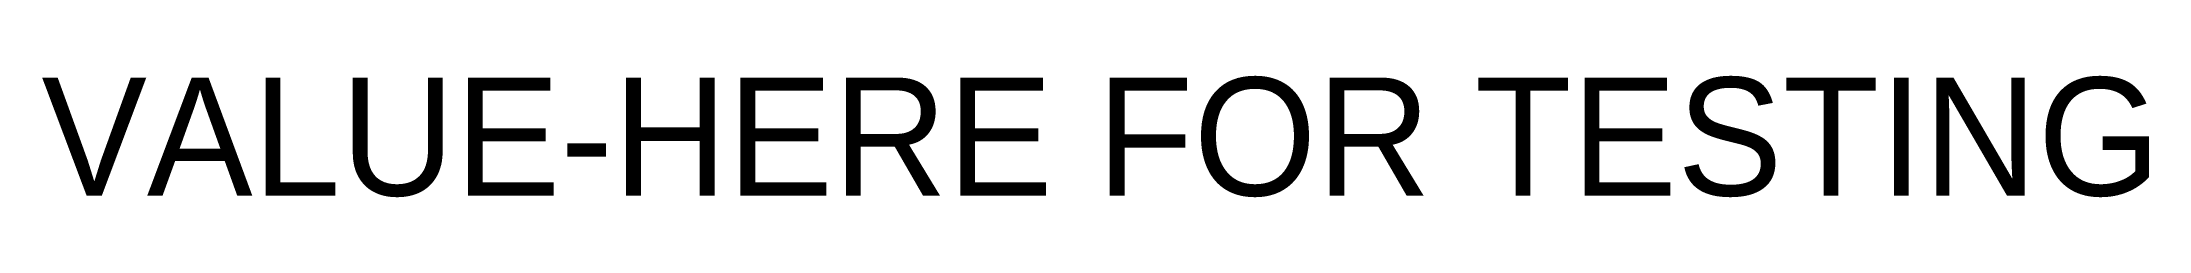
# Model space of a CAD drawing. Header units: metres. Extents: x 0 to 44.5, y -2.5 to 0.
import ezdxf

# ---------------------------------------------------------------- set-up
doc = ezdxf.new("R2010")
doc.units = ezdxf.units.M

msp = doc.modelspace()

# ---------------------------------------------------------------- texts
at = {"insert": (0, 0), "char_height": 2.5, "width": 50, "attachment_point": 1}
msp.add_mtext('VALUE-HERE FOR TESTING', dxfattribs=at)

doc.saveas('drawing.dxf')
